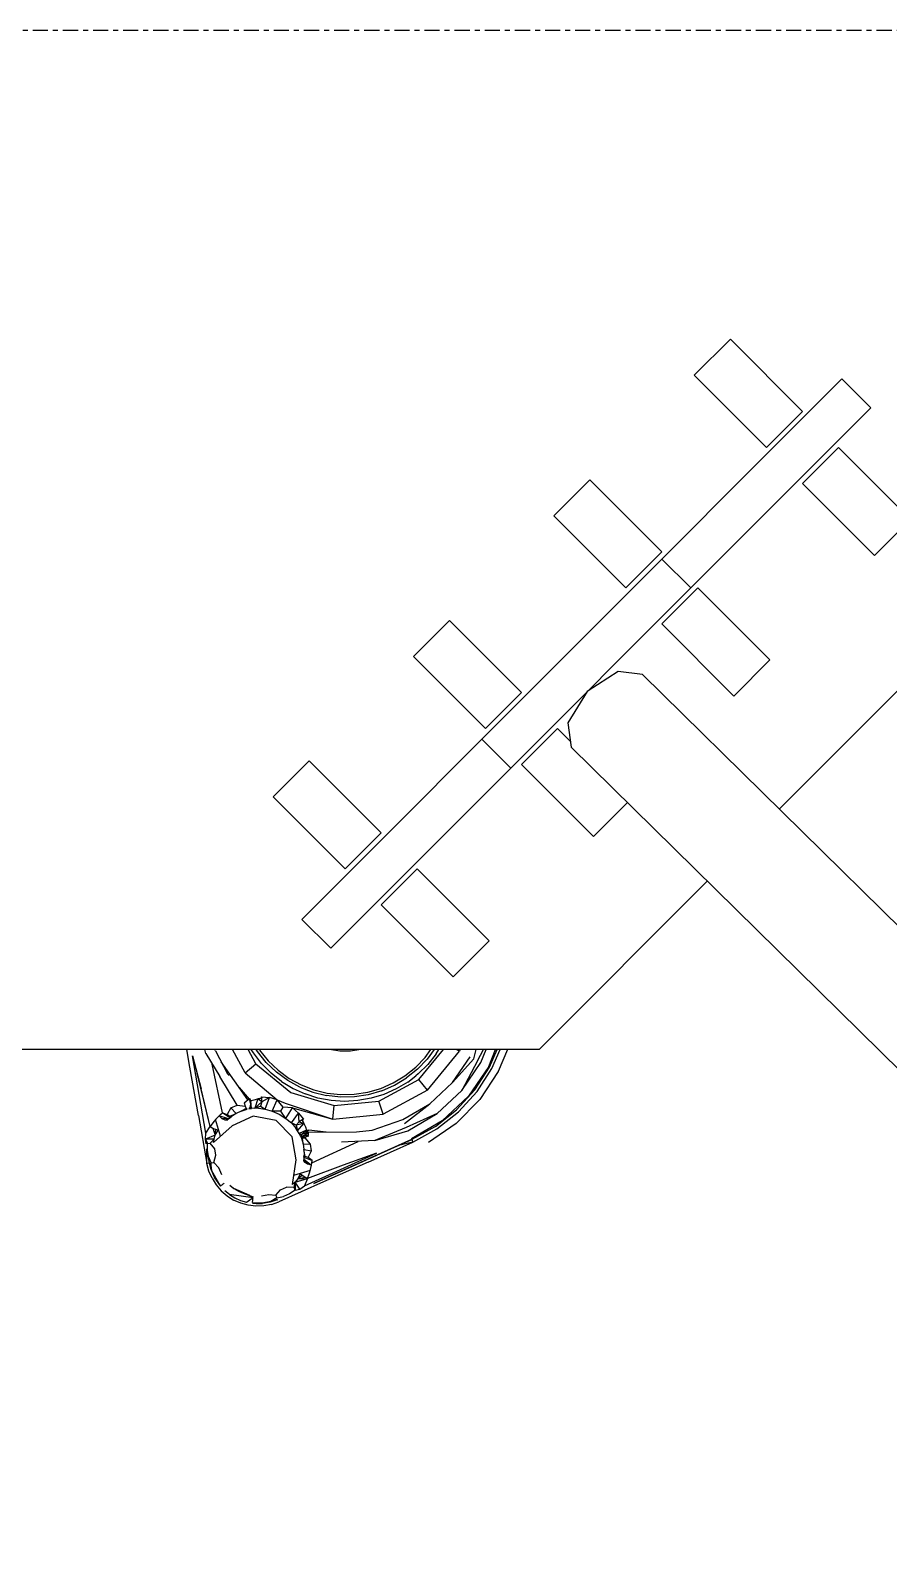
# Model space of a CAD drawing. Header units: millimetres. Extents: x -57554 to 16546, y 2142 to 98430.
# Drawn here: x -424.8 to -256.2, y 20020.6 to 20318 of the extents above; entities that cross this region are included whole.
import ezdxf

# ---------------------------------------------------------------- set-up
doc = ezdxf.new("R2010")
doc.units = ezdxf.units.MM
doc.linetypes.add('DXK_LINE_DOT3', pattern=[5.9187, 2.979, -0.9799, 0.9799, -0.9799])

msp = doc.modelspace()

# ---------------------------------------------------------------- linework, layer by layer
at = {"color": 1, "linetype": 'DXK_LINE_DOT3'}
msp.add_line((-6934.85, 20318.04), (15065.15, 20318.04), dxfattribs=at)
at = {"color": 2, "linetype": 'Continuous'}
for p, q in [((-294.34, 20250.32), (-287.26, 20257.39)), ((-273.12, 20243.24), (-287.26, 20257.39)), ((-265.34, 20249.61), (-371.41, 20143.54)), ((-280.19, 20236.17), (-294.34, 20250.32)), ((-265.34, 20249.61), (-259.69, 20243.95)), ((-259.69, 20243.95), (-365.75, 20137.89)), ((-280.19, 20236.17), (-273.12, 20243.24)), ((-266.05, 20236.17), (-273.12, 20229.1)), ((-266.05, 20236.17), (-251.91, 20222.03)), ((-321.91, 20222.74), (-314.84, 20229.81)), ((-300.7, 20215.67), (-314.84, 20229.81)), ((-273.12, 20229.1), (-258.98, 20214.96)), ((-307.77, 20208.6), (-321.91, 20222.74)), ((-251.91, 20222.03), (-258.98, 20214.96)), ((-307.77, 20208.6), (-300.7, 20215.67)), ((-295.04, 20208.6), (-300.7, 20214.25)), ((-293.63, 20208.6), (-300.7, 20201.52)), ((-293.63, 20208.6), (-279.49, 20194.45)), ((-277.67, 20165.2), (-234.84, 20208.03)), ((-349.49, 20195.16), (-342.42, 20202.23)), ((-328.28, 20188.09), (-342.42, 20202.23)), ((-300.7, 20201.52), (-286.56, 20187.38)), ((-335.35, 20181.02), (-349.49, 20195.16)), ((-309.29, 20192.2), (-315.37, 20188.27)), ((-304.53, 20191.63), (-309.29, 20192.2)), ((-279.49, 20194.45), (-286.56, 20187.38)), ((-304.53, 20191.63), (308.48, 19588.47)), ((-335.35, 20181.02), (-328.28, 20188.09)), ((-315.37, 20188.27), (-319.21, 20182.12)), ((-321.21, 20181.02), (-328.28, 20173.95)), ((-318.72, 20178.53), (-321.21, 20181.02)), ((-319.21, 20182.12), (-318.56, 20177.37)), ((-330.4, 20173.24), (-336.06, 20178.9)), ((-318.56, 20177.37), (294.45, 19574.21)), ((-377.07, 20167.58), (-370, 20174.65)), ((-355.85, 20160.51), (-370, 20174.65)), ((-328.28, 20173.95), (-314.13, 20159.81)), ((-362.93, 20153.44), (-377.07, 20167.58)), ((-314.13, 20159.81), (-307.47, 20166.47)), ((-362.93, 20153.44), (-355.85, 20160.51)), ((-348.78, 20153.44), (-355.85, 20146.37)), ((-348.78, 20153.44), (-334.64, 20139.3)), ((-324.84, 20118.03), (-291.82, 20151.06)), ((-355.85, 20146.37), (-341.71, 20132.23)), ((-371.41, 20143.54), (-365.75, 20137.89)), ((-334.64, 20139.3), (-341.71, 20132.23)), ((-324.84, 20118.03), (-544.84, 20118.03)), ((-393.42, 20114.52), (-394.04, 20118.03)), ((-390.31, 20117.23), (-390.49, 20118.03)), ((-388.4, 20117.74), (-388.5, 20118.03)), ((-388.4, 20117.74), (-388.5, 20118.03)), ((-382.56, 20113.45), (-385.02, 20118.03)), ((-380.47, 20115.17), (-382, 20118.03)), ((-380.94, 20117.34), (-381.36, 20118.03)), ((-380.13, 20117.59), (-380.4, 20118.03)), ((-379.72, 20117.87), (-379.81, 20118.03)), ((-379.72, 20117.87), (-378.04, 20115.78)), ((-363.97, 20117.68), (-365.99, 20118.03)), ((-359.86, 20118.03), (-361.88, 20117.68)), ((-348.46, 20112.09), (-343.61, 20118.03)), ((-347.22, 20116.46), (-346.06, 20118.03)), ((-345.44, 20118.03), (-346.84, 20116.13)), ((-345.04, 20117.15), (-344.5, 20118.03)), ((-340.46, 20117.69), (-341.11, 20118.03)), ((-340.35, 20118.03), (-340.46, 20117.69)), ((-337.66, 20116.2), (-337.2, 20118.03)), ((-336.91, 20115.8), (-335.72, 20118.03)), ((-336.26, 20115.45), (-335.23, 20118.03)), ((-334.73, 20114.64), (-333.38, 20118.03)), ((-334.58, 20114.56), (-333.09, 20118.03)), ((-334.09, 20114.3), (-332.48, 20118.03)), ((-331.04, 20118.03), (-332.86, 20113.65)), ((-392.87, 20116.76), (-391.23, 20110.25)), ((-390.3, 20101.56), (-392.87, 20116.76)), ((-390.31, 20117.23), (-387.51, 20112.68)), ((-386.98, 20105.57), (-389.03, 20115.15)), ((-388.4, 20117.74), (-386, 20113.22)), ((-382.01, 20108.1), (-387.26, 20115.6)), ((-382.56, 20113.45), (-380.47, 20115.17)), ((-379.73, 20115.78), (-380.94, 20117.34)), ((-380.47, 20115.17), (-373.6, 20109.56)), ((-378.41, 20115.45), (-380.13, 20117.59)), ((-379.33, 20115.26), (-379.73, 20115.78)), ((-377.48, 20113.38), (-379.33, 20115.26)), ((-376.42, 20113.55), (-378.41, 20115.45)), ((-378.04, 20115.78), (-376.1, 20113.93)), ((-361.88, 20117.68), (-363.97, 20117.68)), ((-349.07, 20114.52), (-347.22, 20116.46)), ((-346.84, 20116.13), (-348.74, 20114.15)), ((-346.67, 20115.08), (-348.55, 20113.23)), ((-346.74, 20110), (-340.46, 20117.69)), ((-345.04, 20117.15), (-346.67, 20115.08)), ((-341.83, 20111.52), (-338.38, 20116.58)), ((-341.83, 20111.52), (-337.66, 20116.2)), ((-336.91, 20115.8), (-340.01, 20109.96)), ((-340.01, 20109.96), (-336.26, 20115.45)), ((-391.74, 20105.07), (-393.42, 20114.52)), ((-389.41, 20102.87), (-392.01, 20113.34)), ((-384.14, 20107.1), (-387.51, 20112.68)), ((-385.73, 20112.88), (-386, 20113.22)), ((-385.78, 20112.97), (-386, 20113.22)), ((-382.56, 20113.45), (-376.28, 20108.15)), ((-375.41, 20111.75), (-377.48, 20113.38)), ((-374.21, 20111.92), (-376.42, 20113.55)), ((-376.1, 20113.93), (-373.94, 20112.34)), ((-371.8, 20110.6), (-374.21, 20111.92)), ((-373.94, 20112.34), (-371.59, 20111.05)), ((-356.28, 20107.89), (-348.46, 20112.09)), ((-353.46, 20111.45), (-351.17, 20112.84)), ((-353.23, 20111.01), (-350.88, 20112.43)), ((-351.17, 20112.84), (-349.07, 20114.52)), ((-348.74, 20114.15), (-350.88, 20112.43)), ((-350.63, 20111.61), (-349.07, 20112.82)), ((-348.55, 20113.23), (-349.07, 20112.82)), ((-346.74, 20110), (-348.46, 20112.09)), ((-334.73, 20114.64), (-338.7, 20108.83)), ((-337.45, 20110.09), (-334.58, 20114.56)), ((-337.01, 20109.75), (-334.09, 20114.3)), ((-332.86, 20113.65), (-336.49, 20108.16)), ((-332.86, 20113.65), (-332.82, 20113.74)), ((-389.41, 20102.87), (-391.23, 20110.25)), ((-383.74, 20110.57), (-381.77, 20108.25)), ((-375.41, 20111.75), (-373.16, 20110.37)), ((-373.6, 20109.56), (-365.1, 20107)), ((-373.16, 20110.37), (-370.77, 20109.28)), ((-371.8, 20110.6), (-369.24, 20109.6)), ((-371.59, 20111.05), (-369.09, 20110.08)), ((-368.26, 20108.48), (-370.77, 20109.28)), ((-369.24, 20109.6), (-366.57, 20108.95)), ((-369.09, 20110.08), (-366.48, 20109.44)), ((-363.84, 20108.65), (-366.57, 20108.95)), ((-366.48, 20109.44), (-363.82, 20109.15)), ((-363.82, 20109.15), (-361.14, 20109.21)), ((-361.14, 20109.21), (-358.49, 20109.62)), ((-358.38, 20109.13), (-361.09, 20108.71)), ((-358.49, 20109.62), (-355.91, 20110.37)), ((-355.74, 20109.9), (-358.38, 20109.13)), ((-355.3, 20109.2), (-357.82, 20108.43)), ((-355.91, 20110.37), (-353.46, 20111.45)), ((-355.74, 20109.9), (-353.23, 20111.01)), ((-346.74, 20110), (-355.48, 20105.3)), ((-352.89, 20110.26), (-355.3, 20109.2)), ((-350.63, 20111.61), (-352.89, 20110.26)), ((-341.83, 20111.52), (-346.32, 20107.34)), ((-340.01, 20109.96), (-344.88, 20105.41)), ((-341.03, 20106.16), (-337.45, 20110.09)), ((-340.65, 20105.75), (-337.01, 20109.75)), ((-385.4, 20106.54), (-386.09, 20105.26)), ((-385.4, 20106.54), (-384.14, 20107.1)), ((-384.32, 20105.44), (-385.4, 20106.54)), ((-383.32, 20105.92), (-384.32, 20105.44)), ((-384.14, 20107.1), (-382.54, 20106.91)), ((-382.34, 20106.45), (-383.32, 20105.92)), ((-383.32, 20105.92), (-382.19, 20106.28)), ((-382.73, 20107.55), (-382.37, 20107.83)), ((-382.73, 20107.55), (-382.54, 20106.91)), ((-382.54, 20106.91), (-382.34, 20106.45)), ((-382.37, 20107.83), (-382.01, 20108.1)), ((-382.19, 20106.28), (-382.34, 20106.45)), ((-382.01, 20108.1), (-381.79, 20108.27)), ((-382.01, 20108.1), (-381.77, 20108.25)), ((-381.58, 20106.72), (-381.85, 20106.36)), ((-381.85, 20106.36), (-381.31, 20106.43)), ((-381.77, 20108.25), (-381.67, 20108.36)), ((-381.77, 20108.25), (-381.46, 20107.97)), ((-381.73, 20108.32), (-381.67, 20108.36)), ((-381.46, 20107.97), (-381.67, 20108.36)), ((-381.52, 20107.48), (-381.63, 20108.13)), ((-381.52, 20107.48), (-381.58, 20106.72)), ((-381.58, 20106.72), (-381.31, 20106.43)), ((-381.46, 20107.97), (-381.52, 20107.48)), ((-381.46, 20107.97), (-380.82, 20108.15)), ((-381.31, 20106.43), (-381.46, 20107.97)), ((-380.66, 20106.48), (-381.31, 20106.43)), ((-380.82, 20108.15), (-380.08, 20108.31)), ((-380.08, 20108.31), (-380.66, 20106.48)), ((-380.66, 20106.48), (-379.29, 20107.72)), ((-380.66, 20106.48), (-379.52, 20106.85)), ((-379.92, 20106.48), (-380.66, 20106.48)), ((-380.08, 20108.31), (-379.23, 20108.43)), ((-379.29, 20108.42), (-380.08, 20108.31)), ((-379.29, 20107.72), (-380.08, 20108.31)), ((-379.92, 20106.48), (-378.62, 20106.32)), ((-379.29, 20107.72), (-379.52, 20106.85)), ((-379.52, 20106.85), (-378.62, 20106.32)), ((-379.29, 20108.42), (-379.33, 20108.7)), ((-379.23, 20108.43), (-379.33, 20108.7)), ((-379.33, 20108.7), (-377.81, 20108.58)), ((-377.81, 20108.58), (-379.29, 20107.72)), ((-379.23, 20108.43), (-379.29, 20108.42)), ((-379.29, 20107.72), (-379.29, 20108.42)), ((-378.62, 20106.32), (-377.81, 20108.58)), ((-378.62, 20106.32), (-377.28, 20105.92)), ((-376.28, 20108.15), (-377.81, 20108.58)), ((-377.28, 20105.92), (-376.28, 20108.15)), ((-375.56, 20105.87), (-377.28, 20105.92)), ((-377.28, 20105.92), (-375.87, 20105.28)), ((-375.12, 20106.7), (-376.28, 20108.15)), ((-376.28, 20108.15), (-374.72, 20107.44)), ((-375.56, 20105.87), (-375.12, 20106.7)), ((-373.27, 20106.54), (-375.12, 20106.7)), ((-374.72, 20107.44), (-365.36, 20104.31)), ((-374.55, 20104.47), (-373.27, 20106.54)), ((-372.05, 20105.52), (-373.27, 20106.54)), ((-373.27, 20106.54), (-365.36, 20104.31)), ((-365.67, 20107.99), (-368.26, 20108.48)), ((-363.04, 20107.82), (-365.67, 20107.99)), ((-365.36, 20104.31), (-365.1, 20107)), ((-365.1, 20107), (-356.28, 20107.89)), ((-361.09, 20108.71), (-363.84, 20108.65)), ((-360.41, 20107.97), (-363.04, 20107.82)), ((-357.82, 20108.43), (-360.41, 20107.97)), ((-355.48, 20105.3), (-356.28, 20107.89)), ((-351.6, 20104.24), (-346.32, 20107.34)), ((-351.27, 20103.5), (-346.32, 20107.34)), ((-345.2, 20102.87), (-341.03, 20106.16)), ((-338.7, 20108.83), (-343.85, 20104.03)), ((-336.49, 20108.16), (-341.11, 20103.49)), ((-391.74, 20105.07), (-390.06, 20095.62)), ((-388.89, 20103.63), (-389.41, 20102.87)), ((-388.31, 20104.32), (-388.89, 20103.63)), ((-388.76, 20099.77), (-385.13, 20103.04)), ((-387.41, 20100.98), (-388.37, 20104.25)), ((-387.67, 20104.98), (-388.31, 20104.32)), ((-387.35, 20105.28), (-387.67, 20104.98)), ((-385.84, 20104.37), (-387.67, 20104.98)), ((-387.67, 20104.98), (-387.11, 20104.49)), ((-387.35, 20105.28), (-386.98, 20105.57)), ((-387.11, 20104.49), (-386.54, 20104.18)), ((-385.84, 20104.37), (-387.11, 20104.49)), ((-386.98, 20105.57), (-386.09, 20105.26)), ((-385.56, 20104.61), (-386.98, 20105.57)), ((-386.54, 20104.18), (-385.84, 20104.37)), ((-386.54, 20104.18), (-386.11, 20104.12)), ((-386.11, 20104.12), (-385.84, 20104.37)), ((-386.09, 20105.26), (-385.6, 20104.89)), ((-385.84, 20104.37), (-385.56, 20104.61)), ((-385.6, 20104.89), (-384.32, 20105.44)), ((-385.6, 20104.89), (-385.56, 20104.61)), ((-385.56, 20104.61), (-385.25, 20104.85)), ((-384.32, 20105.44), (-385.25, 20104.85)), ((-380.98, 20104.92), (-385.13, 20103.04)), ((-376.5, 20104.09), (-380.98, 20104.92)), ((-373.31, 20100.84), (-376.5, 20104.09)), ((-375.87, 20105.28), (-374.55, 20104.47)), ((-374.55, 20104.47), (-375.56, 20105.87)), ((-374.55, 20104.47), (-373.47, 20103.58)), ((-373.47, 20103.58), (-372.05, 20105.52)), ((-372.53, 20103.13), (-373.47, 20103.58)), ((-373.47, 20103.58), (-372.61, 20102.59)), ((-371.94, 20103.81), (-372.53, 20103.13)), ((-371.01, 20103.49), (-372.53, 20103.13)), ((-372.53, 20103.13), (-372.25, 20102.06)), ((-372.25, 20102.06), (-371.01, 20103.49)), ((-371.94, 20103.81), (-372.05, 20105.52)), ((-372.05, 20105.52), (-371.1, 20104.33)), ((-371.36, 20104.21), (-371.94, 20103.81)), ((-371.94, 20103.81), (-371.01, 20103.49)), ((-371.1, 20104.33), (-371.38, 20104.26)), ((-371.36, 20104.21), (-371.38, 20104.26)), ((-371.38, 20104.26), (-371.01, 20103.49)), ((-371.1, 20104.33), (-371.36, 20104.21)), ((-371.01, 20103.49), (-371.36, 20104.21)), ((-371.01, 20103.49), (-370.73, 20102.79)), ((-365.36, 20104.31), (-355.48, 20105.3)), ((-357.63, 20102.19), (-351.6, 20104.24)), ((-344.88, 20105.41), (-350.93, 20102.72)), ((-350.63, 20102.05), (-344.88, 20105.41)), ((-343.85, 20104.03), (-349.92, 20100.47)), ((-341.11, 20103.49), (-346.54, 20099.78)), ((-344.89, 20102.41), (-340.65, 20105.75)), ((-341.19, 20103.43), (-341.11, 20103.49)), ((-390.35, 20100.43), (-390.3, 20101.56)), ((-388.42, 20101.2), (-390.35, 20100.43)), ((-388.64, 20100.4), (-390.35, 20100.43)), ((-390.35, 20100.43), (-389.95, 20099.55)), ((-390.22, 20099.5), (-390.35, 20100.43)), ((-390.3, 20101.56), (-389.41, 20102.87)), ((-389.43, 20099.64), (-388.64, 20100.4)), ((-389.41, 20102.87), (-388.9, 20102.54)), ((-388.9, 20102.54), (-388.35, 20102.3)), ((-388.9, 20102.54), (-388.42, 20101.2)), ((-388.76, 20099.77), (-388.64, 20100.4)), ((-388.64, 20100.4), (-388.42, 20101.2)), ((-388.42, 20101.2), (-388.35, 20102.3)), ((-388.42, 20101.2), (-387.85, 20102.18)), ((-387.85, 20102.18), (-388.35, 20102.3)), ((-372.56, 20096.35), (-373.31, 20100.84)), ((-372.25, 20102.06), (-372.61, 20102.59)), ((-371.92, 20101.51), (-372.25, 20102.06)), ((-370.52, 20102.15), (-371.92, 20101.51)), ((-371.92, 20101.51), (-371.48, 20101.35)), ((-371.64, 20100.93), (-371.92, 20101.51)), ((-371.59, 20100.82), (-371.64, 20100.93)), ((-371.59, 20100.82), (-370.1, 20101.77)), ((-371.48, 20101.35), (-371.59, 20100.82)), ((-371.59, 20100.82), (-371.55, 20100.71)), ((-371.55, 20100.71), (-370.1, 20101.77)), ((-371.55, 20100.71), (-370.13, 20101.31)), ((-370.79, 20100.66), (-371.55, 20100.71)), ((-371.28, 20100.57), (-371.55, 20100.71)), ((-371.55, 20100.71), (-371.51, 20100.6)), ((-371.51, 20100.6), (-371.18, 20099.46)), ((-370.89, 20101.83), (-371.48, 20101.35)), ((-370.1, 20101.77), (-371.48, 20101.35)), ((-371.28, 20100.57), (-370.79, 20100.66)), ((-371.18, 20099.46), (-371.28, 20100.57)), ((-370.89, 20101.83), (-370.08, 20102.19)), ((-370.52, 20102.15), (-370.89, 20101.83)), ((-370.1, 20101.77), (-370.89, 20101.83)), ((-370.79, 20100.66), (-370.13, 20101.31)), ((-369.74, 20099.45), (-370.79, 20100.66)), ((-370.73, 20102.79), (-370.52, 20102.15)), ((-370.52, 20102.15), (-370.08, 20102.19)), ((-370.16, 20100.86), (-370.13, 20101.31)), ((-370.13, 20101.31), (-370.1, 20101.77)), ((-370.1, 20101.77), (-360.67, 20101.82)), ((-366.65, 20101.79), (-370.08, 20102.19)), ((-369.46, 20095.76), (-360.34, 20099.95)), ((-349.87, 20100.34), (-369.06, 20091.72)), ((-357.08, 20100.11), (-363.64, 20099.79)), ((-363.49, 20094.21), (-349.87, 20100.34)), ((-360.67, 20101.82), (-357.63, 20102.19)), ((-350.93, 20102.72), (-357.08, 20100.11)), ((-357.08, 20100.11), (-350.63, 20102.05)), ((-352.46, 20099.15), (-349.85, 20100.31)), ((-349.92, 20100.47), (-349.89, 20100.39)), ((-349.89, 20100.39), (-349.87, 20100.34)), ((-345.2, 20102.87), (-349.85, 20100.31)), ((-349.85, 20100.31), (-349.63, 20099.8)), ((-349.63, 20099.8), (-344.89, 20102.41)), ((-389.58, 20095.7), (-390.08, 20098.52)), ((-390.06, 20095.62), (-390.08, 20098.52)), ((-389.98, 20098.24), (-389.95, 20099.55)), ((-389.74, 20096.97), (-389.98, 20098.24)), ((-389.95, 20099.55), (-389.43, 20099.64)), ((-389.21, 20095.75), (-389.74, 20096.97)), ((-388.53, 20098.5), (-389.43, 20099.64)), ((-388.7, 20095.85), (-388.3, 20097.24)), ((-388.3, 20097.24), (-388.53, 20098.5)), ((-371.18, 20099.46), (-371.01, 20098.37)), ((-371.18, 20099.46), (-369.74, 20099.45)), ((-370.75, 20097), (-371.01, 20098.37)), ((-371.01, 20098.37), (-370.99, 20097.27)), ((-371.01, 20098.37), (-369.5, 20098.09)), ((-371.01, 20096.87), (-370.99, 20097.27)), ((-370.75, 20097), (-371.01, 20096.87)), ((-370.89, 20091.24), (-356.77, 20097.64)), ((-370.17, 20096.79), (-370.75, 20097)), ((-370.17, 20096.79), (-369.5, 20098.09)), ((-369.5, 20098.09), (-369.74, 20099.45)), ((-356.77, 20097.64), (-363.29, 20095.28)), ((-358.4, 20095.9), (-349.63, 20099.8)), ((-349.63, 20099.8), (-352.46, 20099.15)), ((-389.58, 20095.7), (-390.06, 20095.62)), ((-389.68, 20094.13), (-390.06, 20095.62)), ((-389.07, 20092.73), (-389.68, 20094.13)), ((-389.23, 20094.35), (-389.58, 20095.7)), ((-389.49, 20095.7), (-389.14, 20094.32)), ((-389.23, 20094.35), (-388.57, 20092.82)), ((-389.21, 20095.75), (-388.7, 20095.85)), ((-389.14, 20094.32), (-389.21, 20095.75)), ((-387.37, 20091.2), (-389.14, 20094.32)), ((-389.14, 20094.32), (-388.46, 20092.72)), ((-387.76, 20094.78), (-388.7, 20095.85)), ((-387.17, 20093.42), (-387.76, 20094.78)), ((-373.24, 20091.51), (-372.56, 20096.35)), ((-372.98, 20093.31), (-369.74, 20094.34)), ((-371.05, 20096.5), (-371.11, 20096.15)), ((-371.11, 20096.15), (-370.82, 20095.82)), ((-371.01, 20096.87), (-371.05, 20096.5)), ((-370.24, 20095.52), (-371.05, 20096.5)), ((-371.05, 20096.5), (-370.82, 20095.82)), ((-371.05, 20096.5), (-369.52, 20095.33)), ((-371.01, 20096.87), (-369.42, 20096.22)), ((-370.24, 20095.52), (-370.82, 20095.82)), ((-363.29, 20095.28), (-370.29, 20092.71)), ((-369.52, 20095.33), (-370.24, 20095.52)), ((-369.42, 20096.22), (-370.17, 20096.79)), ((-369.96, 20093.57), (-369.71, 20094.43)), ((-369.71, 20094.43), (-369.52, 20095.33)), ((-369.52, 20095.33), (-369.46, 20095.76)), ((-369.46, 20095.76), (-369.42, 20096.22)), ((-369.06, 20091.72), (-363.49, 20094.21)), ((-358.4, 20095.9), (-367.17, 20092)), ((-389.07, 20092.73), (-388.27, 20091.42)), ((-388.57, 20092.82), (-387.5, 20091.25)), ((-388.46, 20092.72), (-387.37, 20091.2)), ((-388.46, 20092.72), (-387.42, 20091.15)), ((-388.27, 20091.42), (-387.28, 20090.26)), ((-387.42, 20091.15), (-387.5, 20091.25)), ((-387.32, 20091.24), (-387.37, 20091.2)), ((-387.25, 20091.3), (-387.32, 20091.24)), ((-387.16, 20091.37), (-387.25, 20091.3)), ((-387.06, 20091.46), (-387.16, 20091.37)), ((-386.95, 20091.55), (-387.06, 20091.46)), ((-386.83, 20091.65), (-386.95, 20091.55)), ((-386.7, 20091.76), (-386.83, 20091.65)), ((-385.56, 20091.38), (-384.85, 20090.81)), ((-385.56, 20091.38), (-384.76, 20090.74)), ((-367.17, 20092), (-375.95, 20088.12)), ((-372.77, 20091.96), (-373.24, 20091.51)), ((-372.96, 20090.89), (-372.77, 20091.96)), ((-372.77, 20091.96), (-370.29, 20092.71)), ((-372.24, 20092.59), (-372.77, 20091.96)), ((-372.77, 20091.96), (-372.75, 20090.4)), ((-371.8, 20090.56), (-372.77, 20091.96)), ((-371.74, 20093.62), (-372.24, 20092.59)), ((-371.37, 20093.27), (-372.24, 20092.59)), ((-372.24, 20092.59), (-370.85, 20092.94)), ((-372.24, 20092.59), (-370.29, 20092.71)), ((-371.8, 20090.56), (-370.89, 20091.24)), ((-371.37, 20093.27), (-371.74, 20093.62)), ((-370.85, 20092.94), (-371.37, 20093.27)), ((-370.29, 20092.71), (-370.89, 20091.24)), ((-370.29, 20092.71), (-370.85, 20092.94)), ((-370.29, 20092.71), (-369.96, 20093.57)), ((-387.28, 20090.26), (-386.12, 20089.26)), ((-385.63, 20089.52), (-386.57, 20090.28)), ((-386.12, 20089.26), (-384.83, 20088.44)), ((-385.73, 20089.6), (-381, 20088.92)), ((-385.63, 20089.52), (-384.59, 20088.88)), ((-384.85, 20090.81), (-382.39, 20089.6)), ((-384.76, 20090.74), (-384.85, 20090.81)), ((-384.85, 20090.81), (-381.71, 20089.43)), ((-383.43, 20087.82), (-384.83, 20088.44)), ((-384.76, 20090.74), (-383.89, 20090.2)), ((-384.59, 20088.88), (-383.48, 20088.38)), ((-383.89, 20090.2), (-382.95, 20089.78)), ((-383.48, 20088.38), (-382.32, 20088.02)), ((-382.95, 20089.78), (-380.98, 20089.11)), ((-382.32, 20088.02), (-381, 20088.92)), ((-381, 20088.92), (-382.28, 20089.55)), ((-381.1, 20088.03), (-381.09, 20088.14)), ((-381.09, 20088.14), (-381.07, 20088.27)), ((-381.07, 20088.27), (-381.06, 20088.42)), ((-381.06, 20088.42), (-381.04, 20088.57)), ((-381.04, 20088.57), (-381.02, 20088.74)), ((-381.02, 20088.74), (-381, 20088.92)), ((-379.38, 20089.29), (-377.93, 20089.56)), ((-377.53, 20088.15), (-379.24, 20087.81)), ((-377.93, 20089.56), (-376.52, 20089.38)), ((-376.28, 20088.5), (-377.64, 20088.04)), ((-376.31, 20088.9), (-377.53, 20088.15)), ((-377.53, 20088.15), (-376.19, 20088.63)), ((-377.39, 20087.6), (-375.95, 20088.12)), ((-376.52, 20089.38), (-375.59, 20090.48)), ((-376.52, 20089.38), (-376.31, 20088.9)), ((-376.31, 20088.9), (-375, 20089.14)), ((-376.28, 20088.5), (-376.15, 20088.56)), ((-375.59, 20090.48), (-374.41, 20091)), ((-373.82, 20089.65), (-375, 20089.14)), ((-372.96, 20090.89), (-374.41, 20091)), ((-372.75, 20090.4), (-373.82, 20089.65)), ((-372.75, 20090.4), (-372.96, 20090.89)), ((-372.75, 20090.4), (-371.8, 20090.56)), ((-381.95, 20087.42), (-383.43, 20087.82)), ((-380.43, 20087.25), (-381.95, 20087.42)), ((-381.13, 20087.81), (-380.41, 20087.8)), ((-379.24, 20087.81), (-381.13, 20087.81)), ((-381.11, 20087.94), (-381.1, 20088.03)), ((-378.9, 20087.31), (-380.43, 20087.25)), ((-380.41, 20087.8), (-379.18, 20087.78)), ((-377.64, 20088.04), (-379.18, 20087.78)), ((-377.39, 20087.6), (-378.9, 20087.31))]:
    msp.add_line(p, q, dxfattribs=at)

doc.saveas('drawing.dxf')
